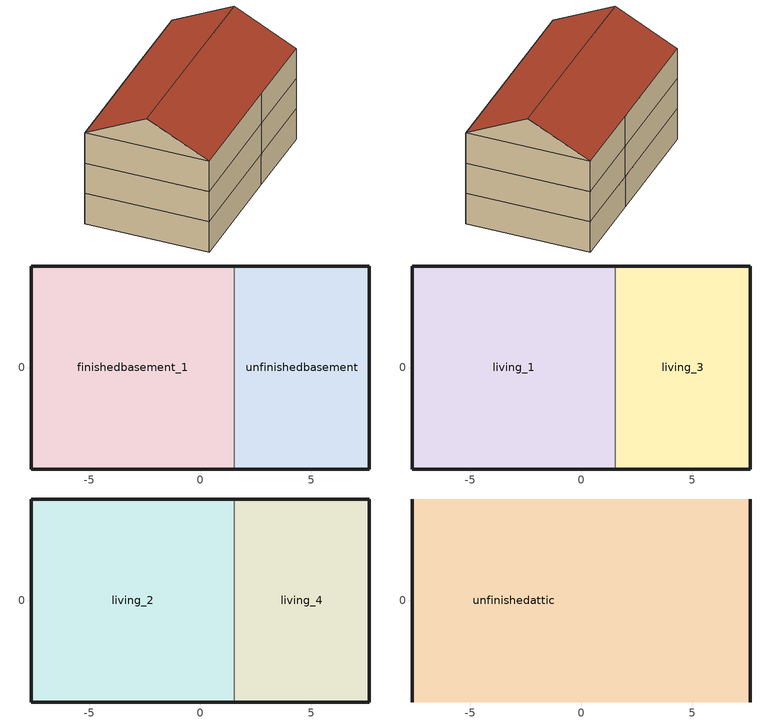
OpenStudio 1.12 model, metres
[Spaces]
unfinishedbasement
 floor ground: 7.62,4.57 7.62,-4.57 1.52,-4.57 1.52,4.57 z-2.44
 wall ground: 1.52,-4.57 7.62,-4.57 7.62,4.57 1.52,4.57 z-2.44:0
 wall to finishedbasement_1: 1.52,4.57 1.52,-4.57 z-2.44:0
finishedbasement_1
 floor ground: 1.52,4.57 1.52,-4.57 -7.62,-4.57 -7.62,4.57 z-2.44
 wall ground: 1.52,4.57 -7.62,4.57 -7.62,-4.57 1.52,-4.57 z-2.44:0
living_1
 floor to finishedbasement_1: 1.52,4.57 1.52,-4.57 -7.62,-4.57 -7.62,4.57 z0
 wall outside: 1.52,4.57 -7.62,4.57 -7.62,-4.57 1.52,-4.57 z0:2.44
 wall to living_3: 1.52,-4.57 1.52,4.57 z0:2.44
living_3
 floor to unfinishedbasement: 7.62,4.57 7.62,-4.57 1.52,-4.57 1.52,4.57 z0
 wall outside: 1.52,-4.57 7.62,-4.57 7.62,4.57 1.52,4.57 z0:2.44
living_2
 floor to living_1: 1.52,4.57 1.52,-4.57 -7.62,-4.57 -7.62,4.57 z2.44
 wall outside: 1.52,4.57 -7.62,4.57 -7.62,-4.57 1.52,-4.57 z2.44:4.88
 wall to living_4: 1.52,-4.57 1.52,4.57 z2.44:4.88
living_4
 floor to living_3: 7.62,4.57 7.62,-4.57 1.52,-4.57 1.52,4.57 z2.44
 wall outside: 1.52,-4.57 7.62,-4.57 7.62,4.57 1.52,4.57 z2.44:4.88
unfinishedattic
 floor to living_4: 7.62,4.57 7.62,-4.57 1.52,-4.57 1.52,4.57 z4.88
 floor to living_2: 1.52,4.57 1.52,-4.57 -7.62,-4.57 -7.62,4.57 z4.88
 wall outside: -7.62,0,7.16 -7.62,4.57,4.88 -7.62,-4.57,4.88; 7.62,0,7.16 7.62,-4.57,4.88 7.62,4.57,4.88
 roof outside: -7.62,0,7.16 -7.62,-4.57,4.88 7.62,-4.57,4.88 7.62,0,7.16; 7.62,0,7.16 7.62,4.57,4.88 -7.62,4.57,4.88 -7.62,0,7.16
[Building]
Multifamily 3 Units: North Axis {deg}=180; Standards Number of Living Units=3
[ThermalZone] Use Ideal Air Loads=No
Name | Ceiling Height {m} | Volume {m3} | Multiplier
unfinishedattic Thermal Zone | 2.286 | 159.282
living zone 1; living zone 2; finished basement zone 1 | 2.4384 | 203.881 | 1
living zone 3 | 4.8768 | 271.842 | 1
unfinishedbasement Thermal Zone | 2.4384 | 135.921 | 1
[Sizing:Zone] Zone Cooling Design Supply Air Temperature Input Method=SupplyAirTemperature; Zone Cooling Design Supply Air Temperature {C}=14; Zone Cooling Design Supply Air Temperature Difference {deltaC}=11.11; Zone Heating Design Supply Air Temperature Input Method=SupplyAirTemperature; Zone Heating Design Supply Air Temperature {C}=40; Zone Heating Design Supply Air Temperature Difference {deltaC}=11.11; Zone Cooling Design Supply Air Humidity Ratio {kg-H2O/kg-air}=0.0085; Zone Heating Design Supply Air Humidity Ratio {kg-H2O/kg-air}=0.008; Cooling Design Air Flow Method=DesignDay; Heating Design Air Flow Method=DesignDay; Account for Dedicated Outdoor Air System=No; Dedicated Outdoor Air System Control Strategy=NeutralSupplyAir; Dedicated Outdoor Air Low Setpoint Temperature for Design {C}=autosize; Dedicated Outdoor Air High Setpoint Temperature for Design {C}=autosize
unfinishedattic Thermal Zone; living zone 1; living zone 3; unfinishedbasement Thermal Zone; living zone 2; finished basement zone 1
[Space]
Name | Thermal Zone
unfinishedattic | unfinishedattic Thermal Zone
living_1 | living zone 1
living_3; living_4 | living zone 3
unfinishedbasement | unfinishedbasement Thermal Zone
living_2 | living zone 2
finishedbasement_1 | finished basement zone 1
[ElectricEquipment]
Name | Electric Equipment Definition | Space or SpaceType | Schedule
unit=1|bed=nil|bath=nil|space=living_1|space=finishedbasement_1 | unit=1|bed=nil|bath=nil|space={10503839-5360-4afe-abaa-d375072eb067}|space={5b6fa6ec-32b3-4fef-abee-3cfedbde106b} | living_1 | empty_schedule
unit=2|bed=nil|bath=nil|space=living_2 | unit=2|bed=nil|bath=nil|space={4afe5085-f784-493f-a444-cba146ba21e3} | living_2 | empty_schedule 2
unit=3|bed=nil|bath=nil|space=living_3|space=living_4 | unit=3|bed=nil|bath=nil|space={b00e995e-1c99-49d2-afaa-fd3045f2ab66}|space={b00e995e-1c99-49d2-afaa-fd3045f2ab67} | living_3 | empty_schedule 1
[Schedule:Ruleset]
Name | Default Day Schedule
empty_schedule | Schedule Day 2
empty_schedule 2 | Schedule Day 1
empty_schedule 1 | Schedule Day 3
[Schedule:Day]
Schedule Day 2; Schedule Day 1; Schedule Day 3: 24, 0, 0
